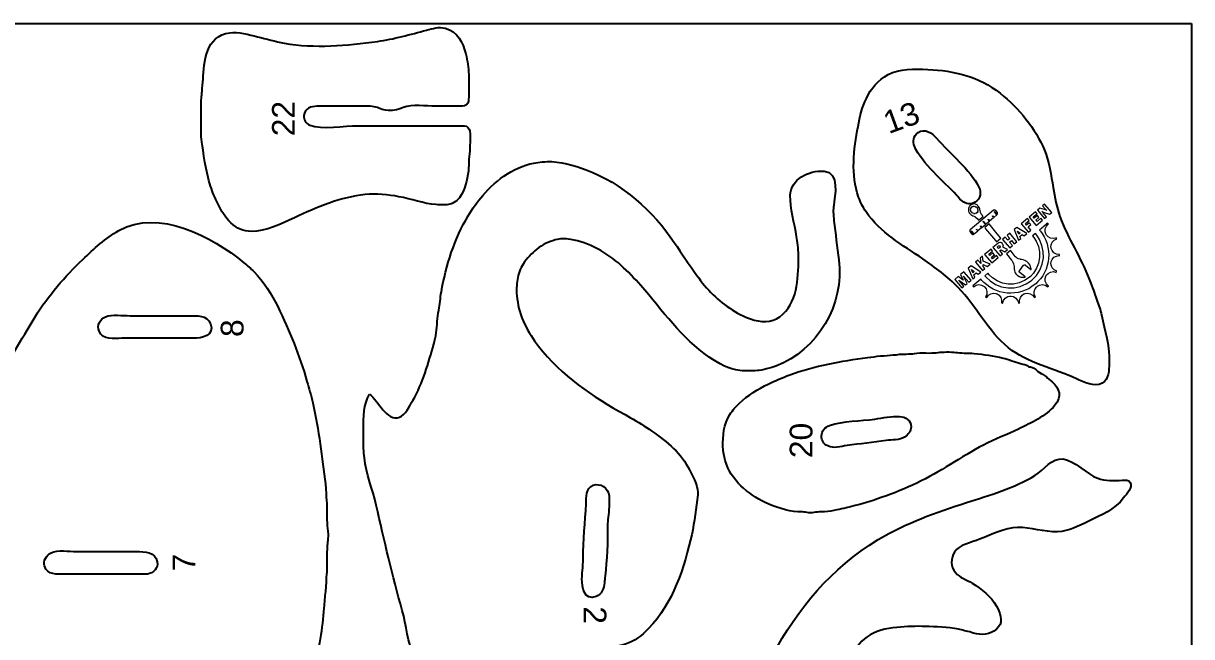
# Model space of a CAD drawing. Header units: millimetres. Extents: x 0 to 325, y 0 to 230.
# Drawn here: x 170.9 to 325, y 149.1 to 230 of the extents above; entities that cross this region are included whole.
import ezdxf
from ezdxf.enums import TextEntityAlignment as Align

# ---------------------------------------------------------------- set-up
doc = ezdxf.new("R2010")
doc.units = ezdxf.units.MM
doc.layers.add('Cut', color=7, linetype='Continuous')
for name, color, linetype, lineweight in [('Gravur', 3, 'Continuous', 20), ('Stege', 5, 'Continuous', 25), ('Text', 1, 'Continuous', 25)]:
    doc.layers.add(name, color=color, linetype=linetype, lineweight=lineweight)
doc.styles.add('textstyle0', font='')
doc.styles.add('textstyle12', font='')
doc.styles.add('textstyle17', font='')
doc.styles.add('textstyle20', font='')
doc.styles.add('textstyle4', font='')
doc.styles.add('textstyle5', font='')
doc.styles.get('textstyle0').set_extended_font_data('Arial')
doc.styles.get('textstyle12').set_extended_font_data('Arial')
doc.styles.get('textstyle17').set_extended_font_data('Arial')
doc.styles.get('textstyle20').set_extended_font_data('Arial')
doc.styles.get('textstyle4').set_extended_font_data('Arial')
doc.styles.get('textstyle5').set_extended_font_data('Arial')

msp = doc.modelspace()

# ---------------------------------------------------------------- linework, layer by layer
at = {"layer": 'Cut'}
for p, q in [((0, 230), (325, 230)), ((325, 230), (325, 0))]:
    msp.add_line(p, q, dxfattribs=at)
for points in [[(215.03, 216.49), (225.85, 216.49)], [(184.97, 191.42), (192.68, 191.42)], [(177.93, 160.3), (185.78, 160.3)], [(186.05, 157.32), (176.44, 157.32)]]:
    msp.add_lwpolyline(points, dxfattribs=at)
for points in [[(194.59, 222.58), (194.73, 224.95), (194.91, 228.34), (198.12, 228.76)], [(198.12, 228.76), (199.2, 228.9), (200.69, 228.51), (201.77, 228.24)], [(201.77, 228.24), (202.93, 227.95), (204.11, 227.6), (205.29, 227.39)], [(217.6, 227.62), (219.78, 227.91), (221.94, 228.54), (224.09, 229.11)], [(224.09, 229.11), (224.87, 229.31), (225.7, 229.59), (226.53, 229.37)], [(226.53, 229.37), (228.18, 228.92), (228.88, 227.48), (229.25, 225.96)], [(205.29, 227.39), (209.36, 226.67), (213.55, 227.07), (217.6, 227.62)], [(229.25, 225.96), (229.48, 225.02), (229.6, 224.17), (229.64, 223.25)], [(284.97, 223.25), (286.44, 224.07), (288.49, 223.99), (290.19, 223.92)], [(290.19, 223.92), (293.69, 223.78), (296.9, 222.99), (299.74, 220.77)], [(194.5, 221.76), (194.54, 222.08), (194.58, 222.25), (194.59, 222.58)], [(229.64, 223.25), (229.67, 222.51), (229.66, 221.06), (229.64, 220.28)], [(282.09, 220.1), (282.7, 221.42), (283.67, 222.53), (284.97, 223.25)], [(194.34, 219.87), (194.37, 220.27), (194.43, 220.46), (194.45, 220.82)], [(194.45, 220.82), (194.48, 221.19), (194.46, 221.39), (194.5, 221.76)], [(299.74, 220.77), (302.23, 218.82), (304.39, 216.16), (305.59, 213.26)], [(194.33, 218.52), (194.33, 219.08), (194.31, 219.36), (194.34, 219.87)], [(209.62, 219.06), (208.81, 219.04), (208.01, 218.81), (207.9, 217.84)], [(214.62, 219.06), (212.99, 219.06), (211.24, 219.1), (209.62, 219.06)], [(216.92, 219.04), (216.21, 219.11), (215.35, 219.06), (214.62, 219.06)], [(218.68, 218.54), (217.99, 218.63), (217.6, 218.98), (216.92, 219.04)], [(220.98, 218.88), (220.17, 218.56), (219.58, 218.43), (218.68, 218.54)], [(225.31, 219.06), (223.94, 219.06), (222.24, 219.37), (220.98, 218.88)], [(228.29, 219.06), (227.35, 219.05), (226.26, 219.06), (225.31, 219.06)], [(229.33, 219.27), (229.03, 219.02), (228.66, 219.06), (228.29, 219.06)], [(229.64, 220.28), (229.63, 219.89), (229.64, 219.54), (229.33, 219.27)], [(280.99, 216.4), (281.22, 217.65), (281.54, 218.94), (282.09, 220.1)], [(194.33, 215.81), (194.33, 216.55), (194.33, 217.75), (194.33, 218.52)], [(207.9, 217.84), (207.83, 217.31), (208.15, 216.77), (208.67, 216.57)], [(194.39, 214.73), (194.33, 215.14), (194.33, 215.43), (194.33, 215.81)], [(208.67, 216.57), (210.27, 215.96), (213.25, 216.49), (215.03, 216.49)], [(225.85, 216.49), (226.72, 216.49), (227.7, 216.49), (228.56, 216.49)], [(228.56, 216.49), (228.94, 216.48), (229.28, 216.54), (229.54, 216.27)], [(229.54, 216.27), (230.01, 215.79), (229.78, 214.32), (229.78, 213.65)], [(281.07, 207.07), (280, 210), (280.43, 213.39), (280.99, 216.4)], [(288.91, 215.58), (289.79, 216.22), (290.77, 215.51), (291.35, 214.84)], [(195.59, 208.51), (194.97, 210.44), (194.62, 212.93), (194.39, 214.73)], [(288.43, 213.78), (288.16, 214.4), (288.3, 215.14), (288.91, 215.58)], [(291.35, 214.84), (293.08, 212.84), (295.76, 210.71), (296.95, 208.38)], [(293.99, 207.31), (292.3, 209.21), (289.44, 211.46), (288.43, 213.78)], [(305.59, 213.26), (306.19, 211.8), (306.48, 209.9), (306.74, 208.35)], [(229.66, 212.02), (229.62, 211.61), (229.66, 211.37), (229.63, 210.94)], [(231.48, 207.3), (233.36, 209.41), (235.87, 211.31), (238.76, 211.64)], [(238.76, 211.64), (239.2, 211.69), (239.52, 211.75), (239.98, 211.76)], [(239.98, 211.76), (241.63, 211.8), (243.53, 211.29), (245.12, 210.69)], [(229.63, 210.94), (229.55, 209.77), (229.26, 208.45), (228.69, 207.42)], [(245.12, 210.69), (249.86, 208.92), (253.98, 205.23), (256.76, 201.08)], [(272.05, 207.3), (272.07, 209.39), (274.49, 210.66), (276.51, 210.49)], [(276.51, 210.49), (278.59, 210.32), (277.95, 207.22), (277.78, 205.95)], [(196.53, 206.21), (196.16, 206.95), (195.85, 207.7), (195.59, 208.51)], [(296.95, 208.38), (297.27, 207.76), (297.16, 206.87), (296.43, 206.39)], [(306.74, 208.35), (306.97, 207.04), (307.18, 205.74), (307.63, 204.5)], [(215.98, 207.4), (212.78, 207.1), (209.57, 205.72), (206.64, 204.34)], [(220.44, 207.13), (219.03, 207.4), (217.44, 207.54), (215.98, 207.4)], [(225.31, 206.08), (223.74, 206.2), (222.01, 206.82), (220.44, 207.13)], [(228.69, 207.42), (228.36, 206.82), (227.88, 206.33), (227.21, 206.15)], [(229.57, 204.6), (230.14, 205.52), (230.76, 206.49), (231.48, 207.3)], [(272.89, 201.89), (272.63, 203.47), (272.02, 205.72), (272.05, 207.3)], [(282.05, 205.12), (281.62, 205.75), (281.32, 206.37), (281.07, 207.07)], [(295.35, 206.24), (294.79, 206.38), (294.38, 206.88), (293.99, 207.31)], [(183.48, 202.66), (188.73, 205.6), (195.78, 201.91), (199.99, 198.41)], [(198.26, 203.66), (197.52, 204.37), (196.98, 205.3), (196.53, 206.21)], [(226.26, 206.05), (225.91, 206.05), (225.68, 206.05), (225.31, 206.08)], [(227.21, 206.15), (226.89, 206.06), (226.57, 206.05), (226.26, 206.05)], [(277.78, 205.95), (277.75, 205.65), (277.73, 205.43), (277.73, 205.14)], [(277.73, 205.14), (277.73, 204.66), (277.77, 204.4), (277.82, 203.92)], [(289.54, 198.92), (286.92, 200.73), (283.89, 202.4), (282.05, 205.12)], [(296.43, 206.39), (296.08, 206.15), (295.73, 206.15), (295.35, 206.24)], [(200.96, 202.55), (199.91, 202.56), (199.02, 202.94), (198.26, 203.66)], [(206.64, 204.34), (204.9, 203.53), (202.88, 202.54), (200.96, 202.55)], [(226.03, 194.58), (226.63, 198.01), (227.75, 201.6), (229.57, 204.6)], [(277.82, 203.92), (278.01, 202.32), (278.24, 200.47), (278.46, 198.78)], [(307.63, 204.5), (308.68, 201.6), (310.38, 199.1), (311.49, 196.26)], [(178.74, 198.86), (180.19, 200.25), (181.69, 201.66), (183.48, 202.66)], [(273.13, 199.45), (273.12, 200.24), (273, 201.22), (272.89, 201.89)], [(241.06, 201.42), (240.17, 201.19), (239.34, 200.76), (238.63, 200.2)], [(242.01, 201.58), (241.67, 201.57), (241.39, 201.5), (241.06, 201.42)], [(243.09, 201.47), (242.69, 201.52), (242.43, 201.6), (242.01, 201.58)], [(249.72, 198.08), (247.92, 199.7), (245.47, 201.12), (243.09, 201.47)], [(256.76, 201.08), (257.71, 199.65), (258.73, 198.15), (259.73, 196.75)], [(172.44, 191.28), (174.2, 194.11), (176.38, 196.6), (178.74, 198.86)], [(238.63, 200.2), (237.95, 199.66), (237.3, 198.98), (236.83, 198.24)], [(271.09, 191.62), (273.14, 193.61), (273.14, 196.83), (273.13, 199.45)], [(294.21, 195.15), (292.83, 196.57), (291.14, 197.83), (289.54, 198.92)], [(199.99, 198.41), (200.46, 198.02), (200.9, 197.66), (201.33, 197.23)], [(236.83, 198.24), (236.45, 197.65), (236.14, 196.89), (236.07, 196.21)], [(252.33, 195.4), (251.51, 196.33), (250.66, 197.24), (249.72, 198.08)], [(278.46, 198.78), (279.24, 192.89), (275.62, 186.82), (270.15, 184.76)], [(201.33, 197.23), (202.57, 195.99), (203.68, 194.2), (204.44, 192.63)], [(236.07, 196.21), (236.02, 195.8), (235.98, 195.55), (235.94, 195.12)], [(259.73, 196.75), (260.4, 195.81), (261.07, 194.99), (261.9, 194.18)], [(311.49, 196.26), (312, 194.97), (312.09, 194.62), (312.51, 193.46)], [(225.69, 192.15), (225.83, 192.93), (225.89, 193.73), (226.03, 194.58)], [(235.94, 195.12), (235.9, 194.58), (235.99, 194.2), (236.05, 193.64)], [(261.36, 185.97), (257.75, 188.42), (255.17, 192.13), (252.33, 195.4)], [(261.9, 194.18), (263.36, 192.75), (265.32, 191.42), (267.31, 190.85)], [(300.83, 187.19), (298.19, 189.34), (296.57, 192.7), (294.21, 195.15)], [(236.05, 193.64), (236.26, 191.37), (237.47, 189.19), (238.84, 187.41)], [(312.51, 193.46), (312.75, 192.82), (312.96, 192.2), (313.11, 191.52)], [(171.38, 189.52), (171.75, 190.13), (172.07, 190.68), (172.44, 191.28)], [(180.87, 189.39), (180.58, 190.15), (180.98, 190.97), (181.72, 191.28)], [(181.72, 191.28), (182.59, 191.64), (183.97, 191.42), (184.97, 191.42)], [(192.68, 191.42), (193.77, 191.42), (195.13, 191.55), (195.58, 190.33)], [(204.44, 192.63), (206.02, 189.38), (207.31, 186.21), (208.3, 182.76)], [(225.49, 190.66), (225.53, 191.18), (225.6, 191.64), (225.69, 192.15)], [(267.31, 190.85), (268.66, 190.47), (270.05, 190.61), (271.09, 191.62)], [(313.11, 191.52), (313.59, 189.48), (314.12, 187.23), (314.11, 186.15)], [(195.58, 190.33), (196.15, 188.77), (194.4, 188.44), (193.36, 188.44)], [(225.04, 187.68), (225.33, 188.68), (225.41, 189.61), (225.49, 190.66)], [(166.38, 181), (168.11, 183.81), (169.7, 186.71), (171.38, 189.52)], [(183.89, 188.44), (182.83, 188.44), (181.33, 188.19), (180.87, 189.39)], [(193.36, 188.44), (190.21, 188.44), (187.04, 188.44), (183.89, 188.44)], [(222.27, 180.24), (223.6, 182.55), (224.3, 185.15), (225.04, 187.68)], [(238.84, 187.41), (241.85, 183.49), (245.99, 180.75), (250.26, 178.37)], [(287.67, 186.37), (288.1, 186.38), (288.32, 186.44), (288.75, 186.48)], [(288.75, 186.48), (289.31, 186.53), (289.72, 186.5), (290.38, 186.5)], [(290.38, 186.5), (291.33, 186.5), (291.77, 186.63), (292.68, 186.64)], [(292.68, 186.64), (293.7, 186.65), (294.09, 186.52), (294.98, 186.5)], [(294.98, 186.5), (295.51, 186.5), (295.84, 186.51), (296.33, 186.45)], [(309.8, 183.11), (306.96, 184.42), (303.25, 185.22), (300.83, 187.19)], [(265.42, 184.19), (263.97, 184.34), (262.57, 185.15), (261.36, 185.97)], [(271.98, 183.61), (275.31, 184.85), (278.78, 185.43), (282.26, 185.91)], [(282.26, 185.91), (283.38, 186.06), (284.57, 186.18), (285.64, 186.24)], [(285.64, 186.24), (285.97, 186.26), (286.14, 186.29), (286.45, 186.33)], [(286.45, 186.33), (286.93, 186.39), (287.17, 186.36), (287.67, 186.37)], [(296.33, 186.45), (297.56, 186.29), (298.84, 186.16), (300.12, 185.84)], [(300.12, 185.84), (300.83, 185.66), (301.73, 185.32), (302.42, 185.12)], [(302.42, 185.12), (302.87, 184.99), (303.2, 184.94), (303.36, 184.84)], [(314.12, 185.12), (314.11, 184.23), (314.08, 183), (313.19, 182.51)], [(266.5, 184.17), (266.1, 184.17), (265.8, 184.15), (265.42, 184.19)], [(267.72, 184.18), (267.27, 184.15), (267, 184.17), (266.5, 184.17)], [(270.15, 184.76), (269.58, 184.55), (268.3, 184.22), (267.72, 184.18)], [(269.14, 182.41), (270.04, 182.86), (271.01, 183.24), (271.98, 183.61)], [(303.36, 184.84), (303.73, 184.49), (303.86, 184.89), (304.72, 184.05)], [(304.72, 184.05), (305.36, 183.68), (305.66, 183.54), (305.96, 183.24)], [(208.3, 182.76), (208.57, 181.81), (208.83, 180.92), (209.07, 179.92)], [(265.35, 179.87), (266.42, 180.92), (267.8, 181.74), (269.14, 182.41)], [(306.61, 182.7), (307.6, 181.74), (307.93, 180.76), (306.97, 179.6)], [(313.19, 182.51), (312.18, 181.96), (310.75, 182.68), (309.8, 183.11)], [(215.76, 176.45), (215.76, 177.98), (215.75, 179.82), (216.57, 181.05)], [(216.57, 181.05), (217.67, 180.26), (218.82, 177.41), (220.5, 178.02)], [(209.07, 179.92), (209.89, 176.43), (210.29, 172.62), (210.73, 169.23)], [(220.5, 178.02), (221.29, 178.31), (221.87, 179.54), (222.27, 180.24)], [(264.09, 178.39), (264.45, 178.95), (264.87, 179.41), (265.35, 179.87)], [(306.97, 179.6), (305.74, 178.13), (303.83, 177.29), (302.15, 176.46)], [(250.26, 178.37), (251.22, 177.83), (252.2, 177.3), (253.1, 176.68)], [(263.18, 174.06), (263.15, 175.6), (263.25, 177.08), (264.09, 178.39)], [(277.25, 176.95), (279.03, 177.55), (281.33, 177.52), (283.21, 177.79)], [(283.21, 177.79), (284.24, 177.93), (285.45, 178.17), (286.45, 178.13)], [(286.45, 178.13), (287.28, 178.1), (287.98, 177.59), (287.99, 176.76)], [(215.76, 173.88), (215.75, 174.67), (215.76, 175.57), (215.76, 176.45)], [(253.1, 176.68), (254.97, 175.4), (257.19, 173.81), (258.32, 171.85)], [(276.18, 175.55), (276.18, 176.2), (276.61, 176.73), (277.25, 176.95)], [(287.99, 176.76), (287.99, 176.19), (287.64, 175.71), (287.13, 175.39)], [(302.15, 176.46), (300.63, 175.71), (299.05, 175.15), (297.55, 174.36)], [(276.99, 174.24), (276.44, 174.51), (276.18, 174.98), (276.18, 175.55)], [(279.55, 174.29), (278.68, 174.18), (277.82, 173.82), (276.99, 174.24)], [(284.69, 174.95), (283.02, 174.72), (281.21, 174.51), (279.55, 174.29)], [(287.13, 175.39), (286.46, 174.98), (285.48, 175.06), (284.69, 174.95)], [(297.55, 174.36), (294.52, 172.77), (291.82, 170.79), (288.75, 169.34)], [(215.89, 172.67), (215.85, 173.12), (215.78, 173.46), (215.76, 173.88)], [(217.43, 166.44), (216.95, 168.54), (216.08, 170.57), (215.89, 172.67)], [(263.47, 172.3), (263.31, 172.89), (263.2, 173.43), (263.18, 174.06)], [(304.33, 170.34), (305.48, 171.06), (306.58, 172.71), (308.07, 172.52)], [(258.32, 171.85), (258.89, 170.87), (259.62, 169.57), (259.82, 168.47)], [(268.73, 166.79), (266.48, 167.88), (264.18, 169.73), (263.47, 172.3)], [(308.07, 172.52), (309.54, 172.34), (311.2, 170.48), (312.61, 169.97)], [(295.32, 166.77), (298.31, 167.73), (301.68, 168.7), (304.33, 170.34)], [(312.61, 169.97), (313.58, 169.62), (314.82, 169.65), (315.84, 169.72)], [(315.84, 169.72), (316.2, 169.74), (316.73, 169.79), (316.91, 169.42)], [(210.73, 169.23), (210.77, 168.93), (210.8, 168.72), (210.81, 168.42)], [(210.81, 168.42), (210.82, 168.02), (210.8, 167.84), (210.83, 167.47)], [(245.12, 166.58), (245.16, 167.52), (245.05, 168.66), (246.07, 169.05)], [(246.07, 169.05), (246.95, 169.39), (248.08, 168.73), (248.15, 167.66)], [(259.82, 168.47), (259.91, 167.99), (259.81, 167.6), (259.76, 167.12)], [(288.75, 169.34), (285.79, 167.94), (282.61, 166.81), (279.42, 166.06)], [(316.91, 169.42), (317.24, 168.73), (316.45, 167.93), (316.03, 167.38)], [(210.83, 167.47), (210.88, 166.94), (210.94, 166.38), (210.94, 165.71)], [(220.88, 152.51), (219.55, 157.16), (218.51, 161.74), (217.43, 166.44)], [(244.72, 159.41), (244.72, 161.72), (245.02, 164.27), (245.12, 166.58)], [(248.15, 167.66), (248.22, 166.61), (248.14, 165.75), (248.02, 164.82)], [(259.76, 167.12), (259.57, 165.34), (259.33, 163.59), (258.9, 161.84)], [(273.06, 165.55), (271.64, 165.65), (270.03, 166.15), (268.73, 166.79)], [(283.67, 161.88), (287.31, 164.11), (291.3, 165.47), (295.32, 166.77)], [(316.03, 167.38), (314.83, 165.83), (313.12, 165.11), (311.42, 164.31)], [(210.94, 165.71), (210.94, 165.02), (210.92, 164.71), (210.95, 164.09)], [(273.87, 165.51), (273.56, 165.54), (273.36, 165.52), (273.06, 165.55)], [(274.68, 165.42), (274.37, 165.42), (274.18, 165.48), (273.87, 165.51)], [(275.63, 165.52), (275.25, 165.5), (275.04, 165.42), (274.68, 165.42)], [(276.58, 165.55), (276.21, 165.52), (276, 165.55), (275.63, 165.52)], [(278.2, 165.8), (277.67, 165.7), (277.14, 165.58), (276.58, 165.55)], [(279.42, 166.06), (278.98, 165.95), (278.66, 165.89), (278.2, 165.8)], [(247.96, 163.74), (247.96, 161.67), (247.89, 159.06), (247.63, 157.11)], [(248.02, 164.82), (247.97, 164.45), (247.96, 164.13), (247.96, 163.74)], [(302.04, 163.48), (300.33, 163.41), (298.61, 162.53), (297.01, 161.92)], [(307.31, 162.91), (305.52, 162.82), (303.82, 163.55), (302.04, 163.48)], [(311.42, 164.31), (310.06, 163.67), (308.82, 162.98), (307.31, 162.91)], [(211.08, 162.6), (211.09, 161.69), (210.98, 161.37), (210.95, 160.57)], [(258.9, 161.84), (257.82, 157.37), (256.23, 152.66), (252.69, 149.49)], [(269.69, 146.52), (273.08, 152.92), (277.43, 158.05), (283.67, 161.88)], [(297.01, 161.92), (296.01, 161.54), (294.3, 161.19), (293.72, 160.24)], [(174.55, 160.12), (175.48, 160.58), (176.83, 160.3), (177.93, 160.3)], [(185.78, 160.3), (186.85, 160.3), (188.33, 160.26), (188.56, 158.94)], [(210.95, 160.57), (210.91, 159.76), (210.95, 159.12), (210.94, 158.27)], [(173.68, 158.4), (173.5, 159.08), (173.88, 159.79), (174.55, 160.12)], [(188.56, 158.94), (188.63, 158.56), (188.5, 158.19), (188.26, 157.88)], [(244.64, 157.78), (244.71, 158.32), (244.72, 158.8), (244.72, 159.41)], [(293.72, 160.24), (293.23, 159.45), (293.17, 158.3), (293.83, 157.52)], [(176.44, 157.32), (175.36, 157.32), (174.01, 157.14), (173.68, 158.4)], [(188.26, 157.88), (187.71, 157.17), (186.88, 157.32), (186.05, 157.32)], [(210.94, 158.27), (210.94, 157.71), (210.91, 157.4), (210.85, 156.92)], [(244.58, 156.7), (244.58, 157.09), (244.59, 157.41), (244.64, 157.78)], [(293.83, 157.52), (294.42, 156.84), (295.34, 156.58), (296.06, 156.12)], [(210.81, 155.83), (210.8, 155.52), (210.77, 155.32), (210.73, 155.02)], [(210.85, 156.92), (210.8, 156.5), (210.82, 156.28), (210.81, 155.83)], [(246.47, 154.37), (244.78, 153.71), (244.58, 155.63), (244.58, 156.7)], [(247.55, 156.16), (247.51, 155.49), (247.16, 154.63), (246.47, 154.37)], [(247.63, 157.11), (247.59, 156.74), (247.57, 156.51), (247.55, 156.16)], [(296.06, 156.12), (297.3, 155.33), (298.51, 154.39), (299.27, 153.1)], [(210.73, 155.02), (210.65, 154.39), (210.58, 153.53), (210.54, 152.86)], [(210.54, 152.86), (210.35, 150.21), (209.82, 147.36), (209.24, 144.74)], [(299.27, 153.1), (299.7, 152.38), (300.16, 151.11), (299.54, 150.35)], [(222.53, 146.55), (221.5, 148.2), (221.43, 150.62), (220.88, 152.51)], [(252.69, 149.49), (251.79, 148.68), (250.62, 148.06), (249.45, 147.87)], [(286.61, 150.34), (285.23, 150.22), (283.81, 150.01), (282.58, 149.31)], [(290.38, 150.41), (289.18, 150.45), (287.84, 150.45), (286.61, 150.34)], [(294.8, 149.91), (293.4, 150.29), (291.83, 150.35), (290.38, 150.41)], [(295.73, 149.69), (295.37, 149.78), (295.17, 149.81), (294.8, 149.91)], [(296.64, 149.43), (296.28, 149.5), (296.07, 149.6), (295.73, 149.69)], [(299.54, 150.35), (298.83, 149.46), (297.65, 149.24), (296.64, 149.43)], [(282.58, 149.31), (280.45, 148.11), (279.58, 145.28), (278.78, 143.07)]]:
    msp.add_open_spline(points, degree=3, dxfattribs=at)
at = {"layer": 'Gravur'}
for points in [[(296.75, 206), (296.71, 206.04), (296.58, 206.11), (296.39, 206.17), (296.19, 206.16), (296.04, 206.12), (296, 206.09), (295.95, 206.07), (295.84, 206), (295.71, 205.87), (295.61, 205.71), (295.57, 205.57), (295.56, 205.53), (295.56, 205.5), (295.55, 205.27), (295.56, 205.25), (295.56, 205.23), (295.63, 205.04), (295.64, 205.02), (295.65, 205), (295.81, 204.81), (295.83, 204.79), (295.86, 204.77), (296, 204.68), (296.15, 204.62), (296.18, 204.61), (296.2, 204.61), (296.39, 204.52), (296.41, 204.51), (296.41, 204.51), (296.42, 204.5), (296.42, 204.5), (296.45, 204.48), (296.7, 204.26), (296.72, 204.24), (296.9, 204.03), (297.5, 204.53), (297.37, 204.7), (297.31, 204.77), (297.29, 204.79), (297.17, 205.02), (297.16, 205.04), (297.15, 205.05), (297.14, 205.09), (297.13, 205.14), (297.12, 205.21), (297.1, 205.28), (297.1, 205.3), (297.08, 205.35), (297.04, 205.52), (297.01, 205.64), (297, 205.66), (296.98, 205.69), (296.89, 205.85), (296.77, 205.98)], [(295.75, 202.71), (295.73, 202.63), (295.74, 202.54), (295.77, 202.48), (295.97, 202.24), (295.98, 202.22), (296.04, 202.18), (296.11, 202.16), (296.19, 202.16), (296.25, 202.18), (296.27, 202.2), (295.94, 202.59), (295.97, 202.62), (296.3, 202.22), (296.78, 202.63), (296.62, 202.82), (296.64, 202.85), (296.81, 202.65), (297.3, 203.06), (297.13, 203.25), (297.16, 203.28), (297.32, 203.08), (297.79, 203.47), (297.46, 203.87), (297.49, 203.89), (297.82, 203.5), (298.32, 203.91), (298.15, 204.11), (298.18, 204.14), (298.35, 203.94), (298.86, 204.37), (298.69, 204.57), (298.72, 204.59), (298.89, 204.39), (299.31, 204.75), (298.98, 205.15), (299.01, 205.17), (299.34, 204.77), (299.36, 204.79), (299.39, 204.84), (299.41, 204.92), (299.4, 205), (299.37, 205.06), (299.36, 205.07), (299.15, 205.32), (299.1, 205.36), (299.01, 205.38), (298.93, 205.37), (298.87, 205.34), (295.79, 202.76)], [(296.41, 204.93), (296.36, 204.84), (296.29, 204.93), (296.21, 204.86), (296.17, 204.97), (296.08, 204.92), (296.07, 205.04), (295.96, 205.02), (295.98, 205.13), (295.87, 205.14), (295.92, 205.24), (295.81, 205.28), (295.89, 205.36), (295.79, 205.43), (295.89, 205.48), (295.81, 205.57), (295.92, 205.6), (295.87, 205.7), (295.99, 205.7), (295.97, 205.81), (296.08, 205.77), (296.09, 205.88), (296.18, 205.82), (296.23, 205.92), (296.3, 205.83), (296.37, 205.92), (296.42, 205.81), (296.51, 205.87), (296.54, 205.76), (296.64, 205.79), (296.64, 205.68), (296.75, 205.68), (296.71, 205.58), (296.82, 205.55), (296.76, 205.46), (296.86, 205.4), (296.77, 205.34), (296.86, 205.26), (296.76, 205.22), (296.82, 205.12), (296.7, 205.11), (296.74, 205), (296.63, 205.02), (296.63, 204.91), (296.53, 204.96), (296.5, 204.85)], [(304.11, 204.46), (304.61, 204.88), (304.4, 205.14), (303.56, 204.43), (304.5, 203.31), (305.34, 204.02), (305.11, 204.28), (304.61, 203.86), (304.45, 204.05), (304.86, 204.39), (304.65, 204.64), (304.25, 204.29)], [(305.24, 205.17), (305.26, 205.16), (305.52, 205.05), (305.55, 205.04), (306.27, 204.8), (306.55, 205.03), (305.61, 206.15), (305.33, 205.92), (305.66, 205.52), (305.85, 205.34), (305.88, 205.32), (305.86, 205.33), (305.61, 205.43), (305.58, 205.43), (304.98, 205.62), (304.65, 205.35), (305.59, 204.23), (305.87, 204.47), (305.42, 205.01), (305.4, 205.02), (305.25, 205.16)], [(306, 203.63), (305.99, 203.63), (305.98, 203.62), (305.87, 203.53), (305.86, 203.52), (304.92, 202.73), (305.06, 202.57), (305.28, 202.25), (305.55, 201.82), (305.76, 201.37), (305.93, 200.91), (306.05, 200.43), (306.12, 199.95), (306.15, 199.47), (306.13, 198.99), (306.07, 198.51), (305.96, 198.04), (305.8, 197.58), (305.6, 197.13), (305.35, 196.7), (305.06, 196.3), (304.73, 195.92), (304.45, 195.65), (304.25, 195.49), (303.94, 195.26), (303.51, 194.99), (303.06, 194.78), (302.6, 194.61), (302.12, 194.49), (301.64, 194.42), (301.16, 194.39), (300.68, 194.41), (300.2, 194.47), (299.72, 194.58), (299.26, 194.74), (298.82, 194.94), (298.39, 195.19), (297.99, 195.48), (297.61, 195.81), (297.34, 196.09), (297.2, 196.25), (296.13, 195.35), (296.24, 195.22), (296.3, 195.29), (296.56, 195.44), (296.92, 195.52), (297.29, 195.47), (297.56, 195.34), (297.63, 195.28), (297.7, 195.21), (297.88, 194.98), (297.99, 194.62), (297.97, 194.25), (297.87, 193.97), (297.82, 193.89), (297.83, 193.89), (297.95, 193.81), (297.97, 193.81), (298.01, 193.89), (298.2, 194.12), (298.51, 194.32), (298.88, 194.4), (299.17, 194.37), (299.26, 194.33), (299.35, 194.3), (299.59, 194.14), (299.82, 193.84), (299.94, 193.49), (299.94, 193.19), (299.91, 193.1), (299.93, 193.1), (300.07, 193.07), (300.08, 193.07), (300.09, 193.17), (300.19, 193.44), (300.42, 193.74), (300.74, 193.94), (301.02, 194.01), (301.11, 194.01), (301.21, 194.01), (301.49, 193.94), (301.81, 193.74), (302.04, 193.44), (302.14, 193.16), (302.15, 193.07), (302.16, 193.07), (302.3, 193.1), (302.32, 193.1), (302.29, 193.19), (302.29, 193.49), (302.41, 193.84), (302.64, 194.14), (302.88, 194.3), (302.97, 194.33), (303.06, 194.37), (303.35, 194.4), (303.72, 194.32), (304.03, 194.12), (304.22, 193.89), (304.26, 193.81), (304.27, 193.81), (304.4, 193.88), (304.41, 193.89), (304.36, 193.97), (304.25, 194.25), (304.24, 194.62), (304.36, 194.98), (304.53, 195.21), (304.67, 195.33), (304.94, 195.46), (305.31, 195.52), (305.67, 195.44), (305.93, 195.29), (305.99, 195.22), (306, 195.23), (306.1, 195.34), (306.1, 195.35), (306.03, 195.41), (305.84, 195.63), (305.69, 195.98), (305.68, 196.35), (305.76, 196.64), (305.81, 196.72), (305.86, 196.8), (306.06, 197.01), (306.39, 197.19), (306.76, 197.24), (307.05, 197.18), (307.14, 197.14), (307.14, 197.16), (307.19, 197.29), (307.2, 197.31), (307.11, 197.33), (306.85, 197.48), (306.6, 197.75), (306.46, 198.1), (306.44, 198.39), (306.46, 198.49), (306.47, 198.58), (306.59, 198.85), (306.84, 199.13), (307.17, 199.3), (307.46, 199.35), (307.56, 199.34), (307.56, 199.36), (307.56, 199.5), (307.56, 199.51), (307.46, 199.51), (307.17, 199.56), (306.84, 199.73), (306.59, 200.01), (306.47, 200.28), (306.46, 200.37), (306.44, 200.47), (306.46, 200.76), (306.6, 201.11), (306.86, 201.38), (307.11, 201.53), (307.2, 201.55), (307.2, 201.57), (307.15, 201.7), (307.14, 201.71), (307.06, 201.67), (306.77, 201.62), (306.4, 201.67), (306.07, 201.85), (305.86, 202.06), (305.82, 202.14), (305.77, 202.22), (305.69, 202.5), (305.7, 202.88), (305.84, 203.22), (306.03, 203.45), (306.11, 203.5), (306.04, 203.59)], [(299.4, 202.18), (299.36, 202.23), (298.29, 203.55), (297.7, 203.05), (297.83, 202.9), (299.11, 201.34), (299.24, 201.18), (299.81, 201.66), (299.77, 201.71)], [(302.52, 203.56), (303.46, 202.44), (303.79, 202.72), (303.44, 203.14), (303.81, 203.45), (303.59, 203.7), (303.23, 203.39), (303.08, 203.58), (303.55, 203.97), (303.33, 204.24)], [(305.44, 199.05), (305.43, 199.88), (305.26, 200.7), (304.94, 201.49), (304.58, 202.05), (304.39, 202.28), (304, 201.96), (304.18, 201.75), (304.5, 201.25), (304.79, 200.56), (304.94, 199.83), (304.94, 199.09), (304.81, 198.37), (304.54, 197.68), (304.13, 197.04), (303.73, 196.61), (303.44, 196.36), (302.94, 196.05), (302.24, 195.75), (301.52, 195.6), (300.78, 195.6), (300.05, 195.73), (299.36, 196.01), (298.73, 196.41), (298.3, 196.81), (298.12, 197.02), (297.74, 196.7), (297.93, 196.47), (298.42, 196.02), (299.14, 195.56), (299.92, 195.25), (300.74, 195.1), (301.57, 195.11), (302.39, 195.28), (303.18, 195.61), (303.74, 195.96), (303.91, 196.1), (304.07, 196.24), (304.52, 196.73), (304.98, 197.45), (305.29, 198.23)], [(300.67, 202.01), (301.02, 201.6), (300.76, 201.38), (300.41, 201.79), (300.07, 201.5), (301.01, 200.39), (301.35, 200.67), (300.99, 201.11), (301.25, 201.33), (301.61, 200.89), (301.96, 201.18), (301.02, 202.3)], [(302.64, 202.13), (302.89, 201.96), (303.24, 202.26), (301.95, 203.08), (301.58, 202.78), (302.18, 201.37), (302.46, 201.6), (302.34, 201.88)], [(302.37, 202.32), (302.19, 202.17), (302.01, 202.57)], [(299.57, 201.04), (299.42, 200.96), (298.79, 200.43), (299.73, 199.31), (300.07, 199.6), (299.72, 200.03), (299.82, 200.12), (300.35, 199.83), (300.73, 200.15), (300.11, 200.47), (300.12, 200.49), (300.16, 200.61), (300.17, 200.71), (300.16, 200.73), (300.16, 200.75), (300.07, 200.92), (300.06, 200.94), (300.04, 200.96), (299.92, 201.05), (299.78, 201.08), (299.75, 201.08), (299.72, 201.08)], [(299.74, 200.5), (299.67, 200.4), (299.66, 200.39), (299.51, 200.27), (299.33, 200.48), (299.52, 200.64), (299.61, 200.67), (299.7, 200.64), (299.71, 200.62), (299.72, 200.61), (299.74, 200.57), (299.74, 200.52), (299.74, 200.51)], [(297.41, 197.37), (297.74, 197.64), (297.52, 197.9), (297.5, 198.16), (298.05, 197.9), (298.42, 198.22), (297.48, 198.63), (297.42, 199.28), (297.11, 199.02), (297.19, 198.3), (296.8, 198.76), (296.47, 198.49)], [(299, 199.47), (298.79, 199.72), (298.38, 199.38), (298.25, 199.54), (298.75, 199.96), (298.54, 200.22), (297.69, 199.51), (298.63, 198.39), (299.48, 199.1), (299.25, 199.37), (298.75, 198.94), (298.59, 199.13)], [(301.71, 197.12), (301.71, 197.1), (301.8, 196.95), (301.84, 196.91), (301.85, 196.89), (302.02, 196.73), (302.04, 196.72), (302.06, 196.71), (302.24, 196.6), (302.26, 196.59), (302.3, 196.58), (302.48, 196.53), (302.65, 196.51), (302.69, 196.51), (302.71, 196.51), (302.91, 196.51), (302.93, 196.51), (302.94, 196.51), (303.05, 196.53), (303.06, 196.53), (303.06, 196.53), (303.05, 196.54), (303.05, 196.54), (302.33, 197.11), (302.31, 197.12), (302.28, 197.16), (302.26, 197.22), (302.26, 197.28), (302.28, 197.33), (302.29, 197.34), (302.84, 198.09), (302.85, 198.1), (302.89, 198.13), (302.95, 198.15), (303.01, 198.14), (303.06, 198.12), (303.07, 198.11), (303.79, 197.53), (303.79, 197.53), (303.81, 197.52), (303.81, 197.51), (303.82, 197.53), (303.83, 197.61), (303.81, 197.75), (303.76, 197.9), (303.72, 198.01), (303.71, 198.04), (303.68, 198.1), (303.49, 198.36), (303.25, 198.57), (303.19, 198.6), (303.19, 198.61), (303.15, 198.63), (302.99, 198.7), (302.77, 198.78), (302.56, 198.83), (302.42, 198.86), (302.37, 198.87), (302.36, 198.88), (302.18, 198.93), (302.16, 198.93), (302.14, 198.94), (302.05, 198.98), (301.97, 199.02), (301.92, 199.06), (301.89, 199.08), (301.88, 199.09), (301.87, 199.1), (301.8, 199.18), (301.8, 199.18), (301.74, 199.25), (301.18, 199.96), (301.12, 200.03), (300.57, 199.57), (301.24, 198.76), (301.25, 198.75), (301.31, 198.67), (301.32, 198.66), (301.33, 198.65), (301.4, 198.48), (301.41, 198.46), (301.42, 198.44), (301.44, 198.4), (301.45, 198.36), (301.46, 198.33), (301.48, 198.29), (301.48, 198.28), (301.49, 198.25), (301.59, 197.9), (301.6, 197.86), (301.6, 197.83), (301.61, 197.73), (301.61, 197.64), (301.61, 197.55), (301.62, 197.44), (301.62, 197.41), (301.63, 197.38), (301.69, 197.14)], [(296.29, 196.81), (296.59, 197.06), (296.84, 196.89), (297.19, 197.19), (295.9, 198.01), (295.54, 197.7), (296.13, 196.3), (296.41, 196.53)], [(296.33, 197.25), (296.15, 197.1), (295.97, 197.5)], [(295.39, 195.67), (294.92, 196.64), (295.59, 195.84), (295.91, 196.11), (294.97, 197.23), (294.52, 196.85), (294.87, 196.13), (294.2, 196.59), (293.76, 196.21), (294.7, 195.09), (294.95, 195.3), (294.28, 196.1), (295.17, 195.49)]]:
    msp.add_lwpolyline(points, close=True, dxfattribs=at)
at = {"layer": 'Stege'}
for p, q in [((314.11, 186.15), (314.12, 185.12)), ((305.96, 183.24), (306.61, 182.7))]:
    msp.add_line(p, q, dxfattribs=at)
for points in [[(229.78, 213.65), (229.78, 212.97), (229.72, 212.59), (229.66, 212.02)], [(210.95, 164.09), (210.98, 163.5), (211.07, 163.16), (211.08, 162.6)]]:
    msp.add_open_spline(points, degree=3, dxfattribs=at)

# ---------------------------------------------------------------- texts
at = {"layer": 'Text'}
for s, rotation, style, p in [('22', 90, 'textstyle20', (205.19, 217.43)), ('13', 20, 'textstyle12', (286.71, 217.58)), ('8', 90, 'textstyle5', (198.43, 189.78)), ('20', 90, 'textstyle17', (273.48, 174.96)), ('7', 90, 'textstyle4', (192.08, 158.84)), ('2', 270, 'textstyle0', (246.3, 151.91))]:
    msp.add_text(s, height=3, rotation=rotation, dxfattribs=dict(at, style=style)).set_placement(p, align=Align.MIDDLE_CENTER)

doc.saveas('drawing.dxf')
